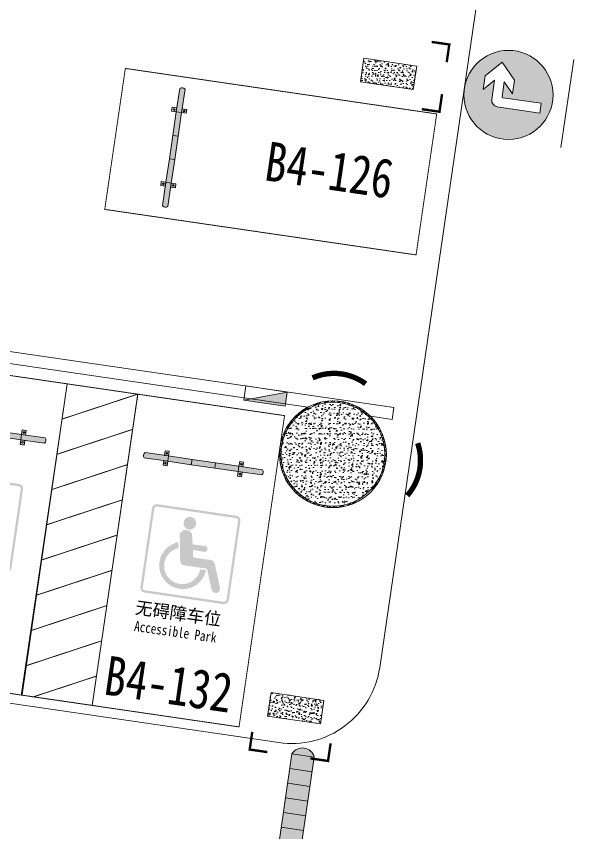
# Model space of a CAD drawing. Header units: inches. Extents: x -414268 to 632271, y -366004 to 318730.
# Drawn here: x -41131 to -31744, y 163878 to 177631 of the extents above; entities that cross this region are included whole.
import ezdxf

# ---------------------------------------------------------------- set-up
doc = ezdxf.new("R2010")
doc.units = ezdxf.units.IN
doc.header["$LTSCALE"] = 1200
doc.header["$MEASUREMENT"] = 0
doc.layers.get('0').update_dxf_attribs({"linetype": 'CONTINUOUS', "lineweight": 0})
for name, color, linetype, lineweight in [('-XBZ', 7, 'CONTINUOUS', 0), ('0--PAI--', 7, 'CONTINUOUS', 0), ('0--PAI--BLACK', 7, 'CONTINUOUS', 0), ('0--PAI--BLUE', 5, 'CONTINUOUS', 0), ('0--PAI--HUANG', 40, 'CONTINUOUS', 0), ('0--弧型立面标', 7, 'CONTINUOUS', 0), ('0--挡车架', 7, 'CONTINUOUS', 0), ('0--残疾人车位黄色网格线', 40, 'CONTINUOUS', 0), ('0--立面标', 7, 'CONTINUOUS', 0), ('0--路缘线', 1, 'CONTINUOUS', 0), ('0－－车位', 4, 'CONTINUOUS', 0), ('0－－车位号码', 7, 'CONTINUOUS', 0), ('7', 7, 'CONTINUOUS', 0), ('COL-GRID-UG-1_8A_200701111', 7, 'CONTINUOUS', 0), ('COL-GRID-UG-1_8A_200701112', 7, 'CONTINUOUS', 0), ('COL-GRID-UG-1_8A_200701113', 7, 'CONTINUOUS', 0), ('COL-GRID-UG-1_8A_200701115', 7, 'CONTINUOUS', 0), ('COL-GRID-UG-1_8A_200701116', 7, 'CONTINUOUS', 0), ('HY消火栓', 7, 'CONTINUOUS', 0), ('WALL', 7, 'CONTINUOUS', 0)]:
    doc.layers.add(name, color=color, linetype=linetype, lineweight=lineweight)
doc.styles.add('-黑体', font='simhei.ttf', dxfattribs={"width": 0.8})
doc.styles.add('黑体', font='simhei.ttf')

# ---------------------------------------------------------------- blocks, each defined once
blk = doc.blocks.new('COL-GRID-UG-1.8a 20070111$0$.8')
at = {"layer": 'COL-GRID-UG-1_8A_200701112'}
h = blk.add_hatch(dxfattribs=at)
h.set_pattern_fill('AR-CONC', color=251, scale=0.02, angle=8.320600316395613, style=0)
h.set_pattern_definition([(50.00000000000038, (-65.0903522020077, -5.269292141296299), (0.1434520365201508, -0.01255042699651813), [0.015, -0.165]), (355.0000000000004, (-65.0903522020077, -5.269292141296299), (-0.02775026672260095, 0.1504384267400022), [0.012, -0.132]), (100.4514000000003, (-65.07839786600769, -5.270338009296299), (0.1157018763428035, 0.1378879084121915), [0.012748038, -0.1402284224]), (46.18420000000039, (-65.0903522020077, -5.2292921412963), (0.2134482097251291, -0.0331038028658023), [0.0225, -0.2475000000000001]), (96.63560000000038, (-65.07256485300769, -5.2320508026963), (0.1869325411097395, 0.1948235741800896), [0.0191220576, -0.2103426]), (351.1842000000003, (-65.0903522020077, -5.2292921412963), (0.1869323890267243, 0.1948237201850661), [0.01800000000000001, -0.1980000000000001]), (21.00000000000039, (-65.07035220200768, -5.239292141296302), (0.1193814104236928, -0.08052377813306705), [0.015, -0.165]), (326.0000000000004, (-65.07035220200768, -5.239292141296302), (0.04866306638431545, 0.1450300090093709), [0.012, -0.132]), (71.45140000000038, (-65.06040375540769, -5.2460024624963), (0.1680445257162976, 0.06450609934199153), [0.012748038, -0.1402284224]), (37.50000000000041, (-65.0903522020077, -5.269292141296299), (0.002431971063457723, 0.06657877076626231), [0, -0.1304, 0, -0.134, 0, -0.1325]), (7.500000000000348, (-65.0903522020077, -5.269292141296299), (0.05261390748842924, 0.07888234237647238), [0, -0.07640000000000001, 0, -0.1274, 0, -0.05050000000000001]), (327.5000000000003, (-65.13495220200768, -5.269292141296299), (0.1067644872344819, -0.004510974346875299), [0, -0.05000000000000002, 0, -0.156, 0, -0.207]), (317.5000000000003, (-65.15495220200769, -5.269292141296301), (0.1166372338684771, 0.02002099646646426), [0, -0.06500000000000002, 0, -0.1036, 0, -0.147])])
h.paths.add_polyline_path([(0.4500000000000597, -0.2000000000000028), (-0.4500000000000455, -0.2000000000000135), (-0.4500000000000313, 0.1999999999999922), (0.4500000000000455, 0.2000000000000028)])
at = {"layer": 'COL-GRID-UG-1_8A_200701113'}
blk.add_lwpolyline([(0.4500000000000597, -0.2000000000000028), (-0.4500000000000455, -0.2000000000000135), (-0.4500000000000313, 0.1999999999999922), (0.4500000000000455, 0.2000000000000028)], close=True, dxfattribs=at)
blk = doc.blocks.new('COL-GRID-UG-1.8a 20070111$0$COL_1.8')
at = {"layer": 'COL-GRID-UG-1_8A_200701116'}
h = blk.add_hatch(dxfattribs=at)
h.set_pattern_fill('STEEL', color=256, scale=0.5, style=0)
h.set_pattern_definition([(315, (21.45000000000017, -21.45000000000019), (-0.04419417382415922, -0.04419417382415921), []), (315, (21.45000000000017, -21.48125000000019), (-0.04419417382415922, -0.04419417382415921), [])])
edge = h.paths.add_edge_path(flags=16)
edge.add_arc((-8.881784197001252e-16, 0), 0.8749999999999984, 0, 360)
edge = h.paths.add_edge_path()
edge.add_arc((-8.881784197001252e-16, 0), 0.8999999999999985, 0, 360)
h = blk.add_hatch(dxfattribs=at)
h.set_pattern_fill('AR-CONC', color=256, scale=0.025, style=0)
h.set_pattern_definition([(310, (21.45000000000017, -21.45000000000019), (0.1793150456501884, 0.01568803374564876), [0.01875, -0.20625]), (5.000000000000026, (21.45000000000017, -21.45000000000019), (-0.03468783340325002, -0.188048033425003), [0.015, -0.165]), (259.5486, (21.46494292000016, -21.44869266500019), (0.1446273454285054, -0.1723598855152384), [0.01593504749999999, -0.1752855279999999]), (313.8158, (21.45000000000017, -21.5000000000002), (0.2668102621564111, 0.04137975358225449), [0.02812499999999999, -0.3093749999999999]), (263.3644, (21.47223418625017, -21.4965516732502), (0.2336656763871758, -0.2435294677251105), [0.02390257199999999, -0.26292825]), (8.815800000000026, (21.45000000000017, -21.5000000000002), (0.2336654862834068, -0.2435296502313312), [0.0225, -0.2475]), (339, (21.47500000000016, -21.48750000000018), (0.1492267630296154, 0.1006547226663347), [0.01874999999999999, -0.2062499999999999]), (34, (21.47500000000016, -21.48750000000018), (0.06082883298039541, -0.1812875112617133), [0.015, -0.165]), (288.5486, (21.48743555825017, -21.4791120985002), (0.2100556571453725, -0.08063262417748812), [0.01593504749999999, -0.1752855279999999]), (322.5, (21.45000000000017, -21.45000000000019), (0.003039963829322657, -0.08322346345782788), [0, -0.163, 0, -0.1675, 0, -0.165625]), (352.5, (21.45000000000017, -21.45000000000019), (0.06576738436053713, -0.09860292797059007), [0, -0.0955, 0, -0.15925, 0, -0.063125]), (32.50000000000005, (21.39425000000017, -21.45000000000019), (0.1334556090431022, 0.005638717933594935), [0, -0.06249999999999999, 0, -0.195, 0, -0.2587499999999999]), (42.50000000000004, (21.36925000000016, -21.45000000000019), (0.1457965423355966, -0.02502624558307943), [0, -0.08124999999999999, 0, -0.1295, 0, -0.18375])])
edge = h.paths.add_edge_path()
edge.add_arc((-8.881784197001252e-16, 0), 0.8749999999999984, 0, 360)
at = {"layer": 'COL-GRID-UG-1_8A_200701115'}
for radius in [0.8999999999999985, 0.8749999999999984]:
    blk.add_circle((-8.881784197001252e-16, 0), radius, dxfattribs=at)
blk = doc.blocks.new('HY')
for p, q in [((0, 0), (0.2400000000000055, -1.77635683940025e-15)), ((0, 0), (0.2400000000000038, -0.6999999999999993)), ((1.77635683940025e-15, -1.77635683940025e-15), (0, -0.6999999999999993)), ((0.240000000000002, -1.77635683940025e-15), (0.2400000000000002, -0.6999999999999993)), ((0, -0.6999999999999993), (0.2400000000000038, -0.6999999999999993))]:
    blk.add_line(p, q)
blk.add_solid([(1.77635683940025e-15, -5.329070518200751e-15), (0.2400000000000055, -1.77635683940025e-15), (0.2400000000000002, -0.6999999999999993)])
blk = doc.blocks.new('A$C6F4820FC')
at = {"layer": '0--挡车架'}
h = blk.add_hatch(color=256, dxfattribs=at)
h.paths.add_polyline_path([(2017.784217856827, 79.3952663297232, 0.3952043560108401), (2017.78421785311, 169.3952663332057), (1617.474230922457, 169.3952663332057), (1617.474230922458, 79.39526633119387), (1684.499301437642, 79.39526633119385)])
h.paths.add_polyline_path([(818.9364171714836, 169.3952663332057), (818.9364171714836, 79.39526633119385), (1216.632018534735, 79.39526633119385), (1216.632018534736, 169.3952663332057)])
h.paths.add_polyline_path([(418.094204783764, 79.39526633119385), (418.0942047837638, 169.3952663332057), (351.0691342685791, 169.3952663332057), (17.78421785310638, 169.395266333202, 0.3952043560108128), (17.78421784939219, 79.39526632972411)])
h = blk.add_hatch(color=256, dxfattribs=at)
h.paths.add_polyline_path([(1617.474230922457, 169.3952663332057), (1684.499301437642, 169.3952663332057), (1684.499301437642, 248.7905199443812), (1617.474230922457, 248.7905199443812)])
h.paths.add_polyline_path([(1638.848788944474, 209.0928931387934, -1), (1663.124743415625, 209.0928931387934, -1)], flags=16)
h.paths.add_polyline_path([(1617.474230922457, 1.272001827601343e-05), (1684.499301437642, 1.272001827601343e-05), (1684.499301437642, 79.39526633119387), (1617.474230922457, 79.39526633119384)])
h.paths.add_polyline_path([(1638.848788944473, 39.69763952560606, -1), (1663.124743415624, 39.69763952560606, -1)], flags=16)
h.paths.add_polyline_path([(351.069134268579, 248.7905199443813), (351.0691342685791, 169.3952663332057), (418.0942047837639, 169.3952663332057), (418.0942047837638, 248.7905199443812)])
h.paths.add_polyline_path([(396.7196467617473, 209.0928931387934, 1), (372.4436922905957, 209.0928931387934, 1)], flags=16)
h.paths.add_polyline_path([(418.0942047837639, 79.39526633119387), (351.0691342685791, 79.39526633119387), (351.0691342685791, 1.272001827601343e-05), (418.0942047837639, 1.272001827601343e-05)])
h.paths.add_polyline_path([(372.4436922905957, 39.69763952560606, -1), (396.7196467617473, 39.69763952560606, -1)], flags=16)
h = blk.add_hatch(color=40, dxfattribs=at)
h.paths.add_polyline_path([(1216.632018534736, 169.3952663332056), (1216.632018534735, 79.39526633119385), (1617.474230922457, 79.39526633119385), (1617.474230922457, 169.3952663332056)])
h.paths.add_polyline_path([(818.9364171714836, 79.39526633119385), (818.9364171714836, 169.3952663332057), (418.0942047837639, 169.3952663332057), (418.0942047837639, 79.39526633119385)])
for p, q in [((17.78421785310638, 169.395266333202), (418.0942047837639, 169.3952663332057)), ((818.9364171714838, 169.3952663332057), (1216.632018534736, 169.3952663332057)), ((1617.474230922457, 169.3952663332057), (2017.78421785311, 169.3952663332057)), ((17.78421784939155, 79.39526632972411), (418.0942047837639, 79.39526633119385)), ((818.9364171714838, 79.39526633119385), (1216.632018534735, 79.39526633119385)), ((1617.474230922457, 79.39526633119385), (2017.784217856827, 79.3952663297232))]:
    blk.add_line(p, q, dxfattribs=at)
for points in [[(418.0942047837639, 169.3952663332057), (351.0691342685791, 169.3952663332057), (351.0691342685791, 248.7905199443812), (418.0942047837639, 248.7905199443812)], [(1617.474230922457, 169.3952663332057), (1684.499301437642, 169.3952663332057), (1684.499301437642, 248.7905199443812), (1617.474230922457, 248.7905199443812)], [(418.0942047837639, 79.39526633119385), (351.0691342685791, 79.39526633119385), (351.0691342685791, 1.272001827601343e-05), (418.0942047837639, 1.272001827601343e-05)], [(1617.474230922457, 79.39526633119385), (1684.499301437642, 79.39526633119385), (1684.499301437642, 1.272001827601343e-05), (1617.474230922457, 1.272001827601343e-05)]]:
    blk.add_lwpolyline(points, close=True, dxfattribs=at)
at = {"layer": '0--挡车架', "color": 0}
for points in [[(818.9364171714838, 169.3952663332057), (818.9364171714838, 79.39526633119385), (418.0942047837639, 79.39526633119385), (418.0942047837639, 169.3952663332057)], [(1617.474230922457, 169.3952663332057), (1617.474230922457, 79.39526633119385), (1216.632018534735, 79.39526633119385), (1216.632018534736, 169.3952663332057)]]:
    blk.add_lwpolyline(points, close=True, dxfattribs=at)
at = {"layer": '0--挡车架'}
for centre in [(384.5816695261715, 209.0928931387934), (1650.986766180049, 209.0928931387934), (384.5816695261715, 39.69763952560606), (1650.986766180049, 39.69763952560606)]:
    blk.add_circle(centre, 12.13797723557582, dxfattribs=at)
for centre, start, end in [((65.82469069586296, 124.3952663294804), 136.8717046789877, 223.1282953162828), ((1969.743745010358, 124.3952663294804), 316.871704683716, 43.12829532101674)]:
    blk.add_arc(centre, 65.82466886578737, start, end, dxfattribs=at)
blk = doc.blocks.new('A$C001A7B1A')
at = {"layer": '0－－车位', "const_width": 15}
blk.add_lwpolyline([(2407.499988817268, 5307.500045389108), (7.499988817267877, 5307.500045389108), (7.499988817267877, 7.500045389109687), (2407.499988817268, 7.500045389109687)], close=True, dxfattribs=at)
at = {"layer": '0--挡车架'}
blk.add_blockref('A$C6F4820FC', (189.7157709641579, 883.1047790596294), dxfattribs=at)
blk = doc.blocks.new('A$C10102D26')
at = {"layer": '0--残疾人车位黄色网格线'}
blk.add_lwpolyline([(-3605.339168935898, -54540.21906515182, 15, 30, 0), (1694.660831055546, -54540.21906511314, 15, 15, 0), (1694.660831055604, -53340.21906511311, 15, 15, 0), (-3605.339168944629, -53340.2190651518, 15, 15, 0)], format="xyseb", close=True, dxfattribs=at)
at = {"layer": '0--残疾人车位黄色网格线', "const_width": 15}
for points in [[(-3005.33916893584, -54540.21906514743), (-3605.339168944571, -53340.21906515174)], [(-2405.339168935781, -54540.21906514304), (-3005.339168944571, -53340.21906514736)], [(-1805.33916893584, -54540.21906513867), (-2405.339168944629, -53340.21906514298)], [(-1205.33916893584, -54540.21906513429), (-1805.339168944571, -53340.21906513861)], [(-605.3391689358978, -54540.21906512991), (-1205.339168944571, -53340.21906513423)], [(-5.339168935781345, -54540.21906512552), (-605.3391689445707, -53340.21906512985)], [(594.6608310641604, -54540.21906512115), (-5.339168944628909, -53340.21906512547)], [(1194.66083106416, -54540.21906511677), (594.6608310554293, -53340.21906512108)], [(1694.660831055546, -54340.21906509875), (1194.660831055429, -53340.2190651167)]]:
    blk.add_lwpolyline(points, dxfattribs=at)
blk = doc.blocks.new('A$C6E085F50')
at = {"layer": '-XBZ', "ltscale": 5}
h = blk.add_hatch(color=0, dxfattribs=at)
edge = h.paths.add_edge_path(flags=0)
edge.add_arc((-1035.849672221637, -53364.43917214778), 399.231944187569, 559.5371281121512, 806.9349294421521, ccw=False)
edge.add_line((-1412.095830732258, -53497.94937200347), (-1313.959879671107, -53476.31344633523))
edge.add_arc((-1025.365259020647, -53372.09741784415), 306.8351929994521, 559.855443456634, 807.963188277728)
edge.add_line((-1014.459850287007, -53065.45608383429), (-1014.502715693554, -52965.77834800439))
edge = h.paths.add_edge_path(flags=0)
edge.add_arc((-1517.562849579146, -53385.71758326215), 115.816334887954, 488.2306844138104, 600.8924572846221, ccw=False)
edge.add_arc((-1562.052542147867, -53329.24352862559), 43.92300006497508, 461.9463160464524, 488.23068437737277, ccw=False)
edge.add_line((-1571.144388501241, -53286.2718139219), (-1411.163509247184, -53252.42346531837))
edge.add_line((-1411.163509247126, -53252.42346531836), (-1411.163509248756, -53025.16413347047))
edge.add_arc((-1363.506137692078, -53049.81654769178), 53.65600237300711, 387.3518197875791, 512.648180213348, ccw=False)
edge.add_line((-1315.84876613575, -53025.16413346981), (-1315.848766134295, -53232.23135255578))
edge.add_line((-1315.848766134295, -53232.23135255546), (-1212.40682262578, -53219.18924361309))
edge.add_arc((-1215.15401085536, -53197.40024551366), 21.96149997946179, 637.1860168223311, 720.0000000651901)
edge.add_line((-1193.192510876048, -53197.40024548861), (-1193.192510878027, -52917.29639088987))
edge.add_arc((-1105.346510875155, -52917.29639090337), 87.84600000295045, 470.43748056541347, 539.9999999913427, ccw=False)
edge.add_line((-1136.021025556605, -52834.97996565569), (-746.4891299000592, -52689.82422277015))
edge.add_arc((-727.0230210605077, -52759.76982602276), 72.60383466274196, 291.30004885570565, 465.55207316711983, ccw=False)
edge.add_line((-700.6495311019826, -52827.41415937863), (-1025.986511920055, -52948.64821404354))
edge.add_arc((-1018.317883201118, -52969.22732030037), 21.96149996639157, 470.4374807362102, 540.00000016237)
edge.add_line((-1040.279383166868, -52969.2273203626), (-1040.27938316419, -53354.04329757462))
edge.add_arc((-1106.163883182162, -53354.04329755417), 65.88450001794845, 639.1930481759488, 719.9999999821753, ccw=False)
edge.add_line((-1095.638082227088, -53419.08155442564), (-1545.518190695031, -53491.89021678268))
edge.add_arc((-1552.535391370126, -53448.53137880874), 43.92300007676925, 600.8924573092828, 639.1930482122978, ccw=False)
edge = h.paths.add_edge_path(flags=0)
edge.add_arc((-1755.094627282, -53350.74591759952), 107.6041580994607, 450.0000000004032, 810.0000000004032)
edge = h.paths.add_edge_path()
edge.add_arc((-568.1596488987561, -53939.19838566692), 79.2, 630.0000000004032, 720.0000000004032)
edge.add_line((-488.9596488988027, -53939.19838566636), (-488.9596489082905, -52592.79838566636))
edge.add_arc((-568.159648908244, -52592.79838566692), 79.2, 720.0000000004032, 810.0000000004032)
edge.add_line((-568.1596489087678, -52513.59838566692), (-1914.559648908791, -52513.5983856764))
edge.add_arc((-1914.559648908267, -52592.7983856764), 79.2, 450.0000000004032, 540.0000000004032)
edge.add_line((-1993.759648908221, -52592.79838567696), (-1993.759648898733, -53939.19838567696))
edge.add_arc((-1914.559648898779, -53939.19838567639), 79.2, 540.0000000004032, 630.0000000004032)
edge.add_line((-1914.559648898197, -54018.3983856764), (-568.159648898174, -54018.39838566691))
edge = h.paths.add_edge_path(flags=16)
edge.add_arc((-1914.559648908267, -52592.7983856764), 39.6, 450.0000000004032, 540.0000000004032)
edge.add_line((-1954.159648908244, -52592.79838567667), (-1954.159648898756, -53939.19838567667))
edge.add_arc((-1914.559648898779, -53939.19838567639), 39.6, 540.0000000004032, 630.0000000004032)
edge.add_line((-1914.559648898488, -53978.79838567639), (-568.1596488984651, -53978.79838566691))
edge.add_arc((-568.1596488987561, -53939.19838566692), 39.6, 630.0000000004032, 720.0000000004032)
edge.add_line((-528.5596488987794, -53939.19838566664), (-528.5596489082673, -52592.79838566664))
edge.add_arc((-568.159648908244, -52592.79838566692), 39.6, 720.0000000004032, 810.0000000004032)
edge.add_line((-568.159648908535, -52553.19838566692), (-1914.559648908558, -52553.1983856764))
at = {"layer": '0--挡车架'}
h = blk.add_hatch(color=256, dxfattribs=at)
h.paths.add_polyline_path([(-2825.080378191022, -52270.65818637254, -0.395204356010846), (-2735.080378187471, -52270.6581863756), (-2735.080378184561, -52670.96817330625), (-2825.080378186598, -52670.96817330692), (-2825.080378187122, -52603.94310279172)])
h.paths.add_polyline_path([(-2735.08037817874, -53469.50598705723), (-2825.080378180777, -53469.50598705789), (-2825.080378183629, -53071.81038569463), (-2735.08037818165, -53071.81038569398)])
h.paths.add_polyline_path([(-2825.080378177867, -53870.34819944561), (-2735.08037817583, -53870.34819944495), (-2735.080378175364, -53937.37326996013), (-2735.080378172861, -54270.65818637561, -0.3952043560108137), (-2825.080378176412, -54270.65818637998)])
h = blk.add_hatch(color=256, dxfattribs=at)
h.paths.add_polyline_path([(-2735.080378184561, -52670.96817330625), (-2735.080378185085, -52603.94310279108), (-2655.68512457388, -52603.94310279049), (-2655.685124573414, -52670.96817330568)])
h.paths.add_polyline_path([(-2695.382751379162, -52649.59361528395, 1), (-2695.382751379337, -52625.31766081281, 1)], flags=16)
h.paths.add_polyline_path([(-2825.080378187122, -52603.94310279172), (-2825.080378186598, -52670.96817330692), (-2904.475631797803, -52670.9681733075), (-2904.475631798268, -52603.94310279231)])
h.paths.add_polyline_path([(-2864.778004992346, -52649.59361528519, 1), (-2864.77800499252, -52625.31766081403, 1)], flags=16)
h.paths.add_polyline_path([(-2655.685124564217, -53937.37326995956), (-2735.080378175364, -53937.37326996013), (-2735.08037817583, -53870.34819944495), (-2655.685124564625, -53870.34819944438)])
h.paths.add_polyline_path([(-2695.38275137014, -53891.72275746668, 1), (-2695.382751369907, -53915.99871193782, 1)], flags=16)
h.paths.add_polyline_path([(-2904.475631789013, -53870.34819944618), (-2825.080378177867, -53870.34819944561), (-2825.080378177343, -53937.37326996079), (-2904.475631788548, -53937.37326996138)])
h.paths.add_polyline_path([(-2864.778004983091, -53915.99871193907, 1), (-2864.778004983265, -53891.72275746792, 1)], flags=16)
h = blk.add_hatch(color=40, dxfattribs=at)
h.paths.add_polyline_path([(-2825.080378186598, -52670.96817330693), (-2825.080378183629, -53071.81038569463), (-2735.080378181648, -53071.81038569399), (-2735.08037818456, -52670.96817330625)])
h.paths.add_polyline_path([(-2825.080378180778, -53469.50598705789), (-2825.080378177867, -53870.3481994456), (-2735.08037817583, -53870.34819944495), (-2735.080378178739, -53469.50598705722)])
for p, q in [((-2825.080378186598, -52670.96817330692), (-2825.080378191022, -52270.65818637254)), ((-2735.080378184561, -52670.96817330625), (-2735.080378187471, -52270.6581863756)), ((-2825.080378180777, -53469.50598705789), (-2825.080378183629, -53071.81038569463)), ((-2735.08037817874, -53469.50598705723), (-2735.08037818165, -53071.81038569398)), ((-2825.080378176412, -54270.65818637998), (-2825.080378177867, -53870.34819944561)), ((-2735.080378172861, -54270.65818637561), (-2735.08037817583, -53870.34819944495))]:
    blk.add_line(p, q, dxfattribs=at)
for points in [[(-2825.080378186598, -52670.96817330692), (-2825.080378187122, -52603.94310279172), (-2904.475631798268, -52603.94310279231), (-2904.475631797803, -52670.9681733075)], [(-2735.080378184561, -52670.96817330625), (-2735.080378185085, -52603.94310279108), (-2655.68512457388, -52603.94310279049), (-2655.685124573414, -52670.96817330568)], [(-2825.080378177867, -53870.34819944561), (-2825.080378177343, -53937.37326996079), (-2904.475631788548, -53937.37326996138), (-2904.475631789013, -53870.34819944618)], [(-2735.08037817583, -53870.34819944495), (-2735.080378175364, -53937.37326996013), (-2655.685124564217, -53937.37326995956), (-2655.685124564625, -53870.34819944438)]]:
    blk.add_lwpolyline(points, close=True, dxfattribs=at)
at = {"layer": '0--挡车架', "color": 0}
for points in [[(-2735.080378184561, -52670.96817330625), (-2825.080378186598, -52670.96817330692), (-2825.080378183629, -53071.81038569463), (-2735.08037818165, -53071.81038569398)], [(-2735.08037817874, -53469.50598705723), (-2825.080378180777, -53469.50598705789), (-2825.080378177867, -53870.34819944561), (-2735.08037817583, -53870.34819944495)]]:
    blk.add_lwpolyline(points, close=True, dxfattribs=at)
at = {"layer": '0--挡车架'}
for centre in [(-2864.778004992462, -52637.45563804962), (-2695.38275137922, -52637.45563804837), (-2864.778004983207, -53903.86073470348), (-2695.382751370023, -53903.86073470226)]:
    blk.add_circle(centre, 12.13797723557582, dxfattribs=at)
for centre, start, end in [((-2780.080378190905, -52318.69865921868), 46.87170468003125, 133.1282953152548), ((-2780.080378176994, -54222.61771353319), 226.8717046847452, 313.1282953235427)]:
    blk.add_arc(centre, 65.82466886578737, start, end, dxfattribs=at)
at = {"layer": '0－－车位', "const_width": 15}
blk.add_lwpolyline([(1519.919621825218, -52035.01900736554), (1519.91962182516, -54535.01900736042), (-3780.080378174724, -54535.01900740423), (-3780.080378193001, -52035.01900740423)], close=True, dxfattribs=at)
at = {"style": '黑体'}
blk.add_text('无碍障车位', height=213.8400000000049, rotation=90.00000000041851, dxfattribs=at).set_placement((-117.0395433116937, -54051.44015120677))
at = {"style": '黑体', "width": 0.8}
blk.add_text('Accessible Park', height=171.0720000000039, rotation=90.00000000041851, dxfattribs=at).set_placement((174.757985831413, -54023.56807028569))
blk = doc.blocks.new('A$C0C710915')
at = {"layer": '0--PAI--BLACK'}
h = blk.add_hatch(color=256, dxfattribs=at)
h.paths.add_polyline_path([(4874.999797726632, 380.0000303354063), (4874.999797726632, 3.033543907804415e-05, 0.6578947368417601)])
h.paths.add_polyline_path([(4624.999797726574, 380.0000303354209), (4374.99979772669, 380.0000303354245), (4374.999797726574, 3.033544271602295e-05), (4624.999797726632, 3.033544271602295e-05)])
h.paths.add_polyline_path([(4124.999797726574, 380.0000303354245), (3874.999797726574, 380.0000303354318), (3874.999797726632, 3.033543907804415e-05), (4124.999797726632, 3.033544635400176e-05)])
h.paths.add_polyline_path([(3624.999797726632, 380.0000303354282), (3374.999797726574, 380.0000303354282), (3374.999797726574, 3.033543544006534e-05), (3624.999797726632, 3.033543907804415e-05)])
h.paths.add_polyline_path([(3124.999797726574, 380.0000303354318), (2874.999797726574, 380.0000303354318), (2874.999797726574, 3.033543544006534e-05), (3124.999797726574, 3.033543907804415e-05)])
h.paths.add_polyline_path([(2374.999797726574, 3.033543544006534e-05), (2624.999797726632, 3.033543907804415e-05), (2624.999797726632, 380.0000303354354), (2374.999797726574, 380.0000303354391)])
h.paths.add_polyline_path([(2124.999797726632, 380.0000303354391), (1874.999797726574, 380.0000303354391), (1874.999797726574, 3.033543544006534e-05), (2124.999797726574, 3.033543907804415e-05)])
h.paths.add_polyline_path([(1624.999797726574, 380.0000303354464), (1374.999797726574, 380.00003033545), (1374.999797726574, 3.033543180208653e-05), (1624.999797726574, 3.033543907804415e-05)])
h.paths.add_polyline_path([(1124.999797726574, 380.0000303354464), (874.9997977265739, 380.0000303354464), (874.9997977265157, 3.033543544006534e-05), (1124.999797726574, 3.033543907804415e-05)])
h.paths.add_polyline_path([(624.9997977265157, 380.00003033545), (374.9997977265157, 380.0000303354536), (374.9997977265739, 3.033542452612892e-05), (624.9997977265157, 3.033542088815011e-05)])
h.paths.add_polyline_path([(124.9997977265739, 380.0000303354573, 0.6578947368418399), (124.9997977265739, 3.033547181985341e-05)])
at = {"layer": '0--PAI--HUANG'}
h = blk.add_hatch(color=40, dxfattribs=at)
h.paths.add_polyline_path([(4624.999797726632, 3.033543907804415e-05), (4874.999797726632, 3.033544271602295e-05), (4874.999797726632, 380.0000303354173), (4624.999797726632, 380.0000303354173)])
h.paths.add_polyline_path([(4374.99979772669, 380.0000303354209), (4124.99979772669, 380.0000303354282), (4124.999797726632, 3.033543907804415e-05), (4374.99979772669, 3.033544271602295e-05)])
h.paths.add_polyline_path([(3624.999797726574, 3.033543907804415e-05), (3874.999797726632, 3.033543907804415e-05), (3874.999797726574, 380.0000303354282), (3624.999797726516, 380.0000303354282)])
h.paths.add_polyline_path([(3124.999797726632, 3.033543907804415e-05), (3374.999797726574, 3.033543544006534e-05), (3374.999797726574, 380.0000303354318), (3124.999797726574, 380.0000303354354)])
h.paths.add_polyline_path([(2874.999797726574, 380.0000303354354), (2624.999797726632, 380.0000303354427), (2624.999797726574, 3.033543907804415e-05), (2874.999797726516, 3.033543907804415e-05)])
h.paths.add_polyline_path([(2374.999797726516, 380.0000303354464), (2124.999797726574, 380.00003033545), (2124.999797726574, 3.033543180208653e-05), (2374.999797726574, 3.033543180208653e-05)])
h.paths.add_polyline_path([(1874.999797726574, 380.0000303354427), (1624.999797726574, 380.0000303354427), (1624.999797726632, 3.033543180208653e-05), (1874.999797726574, 3.033543180208653e-05)])
h.paths.add_polyline_path([(1374.999797726574, 380.0000303354464), (1124.999797726574, 380.00003033545), (1124.999797726574, 3.033543180208653e-05), (1374.999797726574, 3.033543544006534e-05)])
h.paths.add_polyline_path([(874.9997977265157, 380.0000303354464), (624.9997977265739, 380.00003033545), (624.9997977266321, 3.033542816410773e-05), (874.9997977266321, 3.033542816410773e-05)])
h.paths.add_polyline_path([(374.9997977265739, 380.00003033545), (124.9997977265157, 380.0000303354573), (124.9997977266321, 3.033542816410773e-05), (374.9997977265739, 3.033543180208653e-05)])
for p, q in [((124.9997977265739, 380.0000303354609), (4874.999797726632, 380.0000303354245)), ((124.9997977265739, 380.0000303354573), (124.9997977265739, 3.033546090591699e-05)), ((374.9997977265739, 380.0000303354573), (374.9997977265739, 3.033546090591699e-05)), ((624.9997977265739, 380.0000303354573), (624.9997977265739, 3.033546090591699e-05)), ((874.9997977265739, 380.0000303354536), (874.9997977265739, 3.033546090591699e-05)), ((1124.999797726574, 380.00003033545), (1124.999797726574, 3.033545362995937e-05)), ((1374.999797726574, 380.00003033545), (1374.999797726574, 3.033545362995937e-05)), ((1624.999797726574, 380.00003033545), (1624.999797726574, 3.033545362995937e-05)), ((1874.999797726574, 380.0000303354464), (1874.999797726574, 3.033545362995937e-05)), ((2124.999797726574, 380.0000303354464), (2124.999797726574, 3.033545362995937e-05)), ((2374.999797726574, 380.0000303354464), (2374.999797726574, 3.033545362995937e-05)), ((2624.999797726574, 380.0000303354391), (2624.999797726574, 3.033545362995937e-05)), ((2874.999797726574, 380.0000303354391), (2874.999797726574, 3.033545362995937e-05)), ((3124.999797726574, 380.0000303354391), (3124.999797726574, 3.033544635400176e-05)), ((3374.999797726574, 380.0000303354391), (3374.999797726574, 3.033544635400176e-05)), ((3624.999797726574, 380.0000303354318), (3624.999797726574, 3.033544635400176e-05)), ((3874.999797726574, 380.0000303354318), (3874.999797726574, 3.033544635400176e-05)), ((4124.999797726632, 380.0000303354318), (4124.999797726632, 3.033543907804415e-05)), ((4374.999797726632, 380.0000303354318), (4374.999797726632, 3.033543907804415e-05)), ((4624.999797726632, 380.0000303354245), (4624.999797726632, 3.033543907804415e-05)), ((4874.999797726632, 380.0000303354245), (4874.999797726632, 3.033543907804415e-05)), ((124.9997977266903, 3.033543180208653e-05), (4874.999797726632, 3.033544271602295e-05))]:
    blk.add_line(p, q)
for centre, start, end in [((206.8997977266554, 190.0000303354645), 113.3185853070667, 246.6814146929501), ((4793.099797726551, 190.0000303354318), 293.3185853070499, 66.68141469293329)]:
    blk.add_arc(centre, 206.9000000000259, start, end)
blk = doc.blocks.new('A$C50091FAB')
at = {"layer": '0--PAI--BLUE'}
h = blk.add_hatch(color=256, dxfattribs=at)
edge = h.paths.add_edge_path()
edge.add_arc((299.9999944004085, 400.0000107713568), 300, 0, 360)
edge = h.paths.add_edge_path(flags=16)
edge.add_line((312.3871690364904, 573.9583468705459), (384.2358726081438, 506.9583468705459))
edge.add_line((384.2358726081438, 506.9583468705423), (253.9024450060242, 506.9583468705423))
edge.add_arc((253.9024450060242, 462.9583468705459), 44, 90, 180)
edge.add_line((209.9024450060242, 462.9583468705459), (209.9024450060242, 173.9583468705459))
edge.add_line((209.9024450060242, 173.9583468705459), (275.9024450060242, 173.9583468705459))
edge.add_line((275.9024450060242, 173.9583468705459), (275.9024450060242, 435.9583468705459))
edge.add_arc((280.9024450060242, 435.9583468705459), 5, 90, 180, ccw=False)
edge.add_line((280.9024450060242, 440.9583468705459), (384.2358726081438, 440.9583468705459))
edge.add_line((384.2358726081438, 440.9583468705459), (312.3871690364904, 373.9583468705459))
edge.add_line((312.3871690364904, 373.9583468705459), (404.3871690364904, 373.9583468705459))
edge.add_line((404.3871690364904, 373.9583468705459), (511.6240400389579, 473.9583468705459))
edge.add_line((511.6240400389652, 473.9583468705459), (404.3871690364977, 573.9583468705459))
edge.add_line((404.3871690364904, 573.9583468705459), (312.3871690364904, 573.9583468705459))
at = {"layer": '0--PAI--'}
blk.add_lwpolyline([(312.3871690364904, 573.9583468705459), (384.2358726081438, 506.9583468705423), (253.9024450060242, 506.9583468705459, 0.414213562373095), (209.9024450060242, 462.9583468705459), (209.9024450060242, 173.9583468705459), (275.9024450060242, 173.9583468705459), (275.9024450060242, 435.9583468705459, -0.414213562373095), (280.9024450060242, 440.9583468705459), (384.2358726081438, 440.9583468705459), (312.3871690364904, 373.9583468705459), (404.3871690364904, 373.9583468705459), (511.6240400389652, 473.9583468705459), (404.3871690364904, 573.9583468705459)], format="xyb", close=True, dxfattribs=at)
blk.add_circle((299.9999944004085, 400.0000107713568), 300, dxfattribs=at)
at = {"layer": '7'}
blk.add_line((599.9999944004085, 1.07713567558676e-05), (-5.599591531790793e-06, 1.07713567558676e-05), dxfattribs=at)

msp = doc.modelspace()

# ---------------------------------------------------------------- linework, layer by layer
msp.add_line((-40942.57215905125, 166180.8767782355), (-39755.20357169362, 166007.2224153423))
msp.add_lwpolyline([(-40274.54610526998, 171439.5592359887), (-39087.17751791351, 171265.9048730947), (-39854.15095402603, 166021.6936122577), (-41041.51954138337, 166195.347975151)], close=True)
at = {"layer": '0--弧型立面标', "const_width": 89.99999999999997}
for points in [[(-35247.45667234861, 171440.6852478901, 0.2679491924311205), (-36141.8470479073, 171541.0139880809, 0.2679491924311205)], [(-34546.26652551861, 169557.4529716727, 0.2679491924311205), (-34371.02915050747, 170440.228063301, 0.2679491924311205)]]:
    msp.add_lwpolyline(points, format="xyb", dxfattribs=at)
at = {"layer": '0--立面标'}
for points, const_width in [([(-34135.48266552709, 177199.9991484661), (-33838.6405186872, 177156.5855577428), (-33882.0541094105, 176859.7434109029)], 40), ([(-34301.13244127063, 176067.3622429259), (-34004.29029443074, 176023.9486522026), (-33960.87670370738, 176320.7907990425)], 40), ([(-36903.54154416564, 165235.6173732234), (-37200.38369100547, 165279.0309639469), (-37156.97010028205, 165575.8731107868)], 39.99999999999999), ([(-36177.87215432117, 165129.4871817173), (-35881.03000748128, 165086.0735909939), (-35837.61641675798, 165382.9157378339)], 39.99999999999999)]:
    msp.add_lwpolyline(points, dxfattribs=dict(at, const_width=const_width))
at = {"layer": '0--路缘线'}
for p, q in [((-31802.89294411917, 188594.1822268268), (-35010.51219305198, 166661.9585099164)), ((-49917.69324419665, 167326.1979351188), (-36711.79088086804, 165394.8157293336))]:
    msp.add_line(p, q, dxfattribs=at)
msp.add_arc((-36494.72292725137, 166879.026463533), 1500, 261.6793996839024, 351.6793996841437, dxfattribs=at)
at = {"layer": 'WALL'}
for p, q in [((-43382.97754724068, 172298.4270653381), (-34774.55529242684, 171039.4329348801)), ((-43609.81470561615, 172129.4746945937), (-36220.9489935108, 171048.842461773)), ((-34774.55529242684, 171039.4329348801), (-34803.49768624239, 170841.5381703202)), ((-35167.09926001256, 170894.7154232071), (-34803.49768624239, 170841.5381703202))]:
    msp.add_line(p, q, dxfattribs=at)

# ---------------------------------------------------------------- block references
for name, p, rotation in [('A$C001A7B1A', (-39301.54246833199, 176762.2818736283), 261.6793996873682), ('A$C6E085F50', (10665.72019666346, 160169.1785925129), 261.6793996840337), ('A$C10102D26', (13169.83721908031, 159979.5480111612), 261.6793996840337), ('A$C6E085F50', (14326.77334443218, 159633.7443064536), 261.6793996840337), ('A$C0C710915', (-36470.74780779897, 165330.6765538807), 261.6793996840337), ('A$C0C710915', (-36470.74780779891, 165330.6765538807), 261.6793996840337)]:
    msp.add_blockref(name, p, dxfattribs=dict(rotation=rotation))
at = {"layer": '7', "xscale": 2.499999999999106, "yscale": 2.5, "zscale": 2.5, "rotation": 81.67939762682118}
msp.add_blockref('A$C50091FAB', (-31961.00850007164, 175420.0735767435), dxfattribs=at)
at = {"layer": 'COL-GRID-UG-1_8A_200701111', "yscale": 1000.000000000002, "zscale": 1000}
for name, p, xscale, rotation in [('COL-GRID-UG-1.8a 20070111$0$.8', (-34861.93030456436, 176661.2534235863), 999.999999999988, 351.6793996836047), ('COL-GRID-UG-1.8a 20070111$0$COL_1.8', (-35799.01875867753, 170253.8739863392), -999.9999999999881, 171.6793996836047), ('COL-GRID-UG-1.8a 20070111$0$.8', (-36424.819570605, 165974.9361373489), -999.9999999999839, 171.6793996836047)]:
    msp.add_blockref(name, p, dxfattribs=dict(at, xscale=xscale, rotation=rotation))
at = {"layer": 'HY消火栓', "xscale": 999.9999999999987, "yscale": 1000.000000000002, "zscale": 1000, "rotation": 261.6793996836581}
msp.add_blockref('HY', (-36571.37696803483, 171302.2206880958), dxfattribs=at)

# ---------------------------------------------------------------- texts
at = {"layer": '0－－车位号码', "style": '-黑体', "width": 0.8}
for s, p in [('B4-126', (-36973.94009642926, 174872.9922825738)), ('B4-132', (-39679.16136642144, 166209.6923412611))]:
    msp.add_text(s, height=660, rotation=351.67939968401, dxfattribs=at).set_placement(p)

doc.saveas('drawing.dxf')
